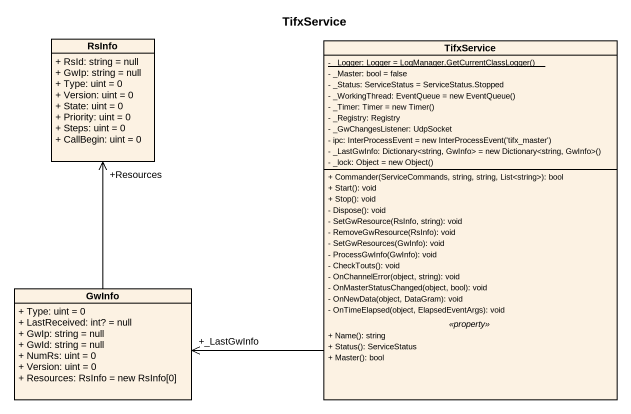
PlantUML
@startuml
title TifxService
hide circle
hide empty members
skinparam classAttributeIconSize 0
class RsInfo {
  + RsId: string = null
  + GwIp: string = null
  + Type: uint = 0
  + Version: uint = 0
  + State: uint = 0
  + Priority: uint = 0
  + Steps: uint = 0
  + CallBegin: uint = 0
}
class TifxService {
  {static} {field} - _Logger: Logger = LogManager.GetCurrentClassLogger()
  - _Master: bool = false
  - _Status: ServiceStatus = ServiceStatus.Stopped
  {field} - _WorkingThread: EventQueue = new EventQueue()
  {field} - _Timer: Timer = new Timer()
  - _Registry: Registry
  - _GwChangesListener: UdpSocket
  {field} - ipc: InterProcessEvent = new InterProcessEvent('tifx_master')
  {field} - _LastGwInfo: Dictionary<string, GwInfo> = new Dictionary<string, GwInfo>()
  {field} - _lock: Object = new Object()
  --
  + Commander(ServiceCommands, string, string, List<string>): bool
  + Start(): void
  + Stop(): void
  - Dispose(): void
  - SetGwResource(RsInfo, string): void
  - RemoveGwResource(RsInfo): void
  - SetGwResources(GwInfo): void
  - ProcessGwInfo(GwInfo): void
  - CheckTouts(): void
  - OnChannelError(object, string): void
  - OnMasterStatusChanged(object, bool): void
  - OnNewData(object, DataGram): void
  - OnTimeElapsed(object, ElapsedEventArgs): void
  .. <<property>> ..
  + Name(): string
  + Status(): ServiceStatus
  + Master(): bool
}
class GwInfo {
  + Type: uint = 0
  + LastReceived: int? = null
  + GwIp: string = null
  + GwId: string = null
  + NumRs: uint = 0
  + Version: uint = 0
  + Resources: RsInfo = new RsInfo[0]
}
TifxService -left-> "+_LastGwInfo" GwInfo
GwInfo -up-> "+Resources" RsInfo
@enduml
